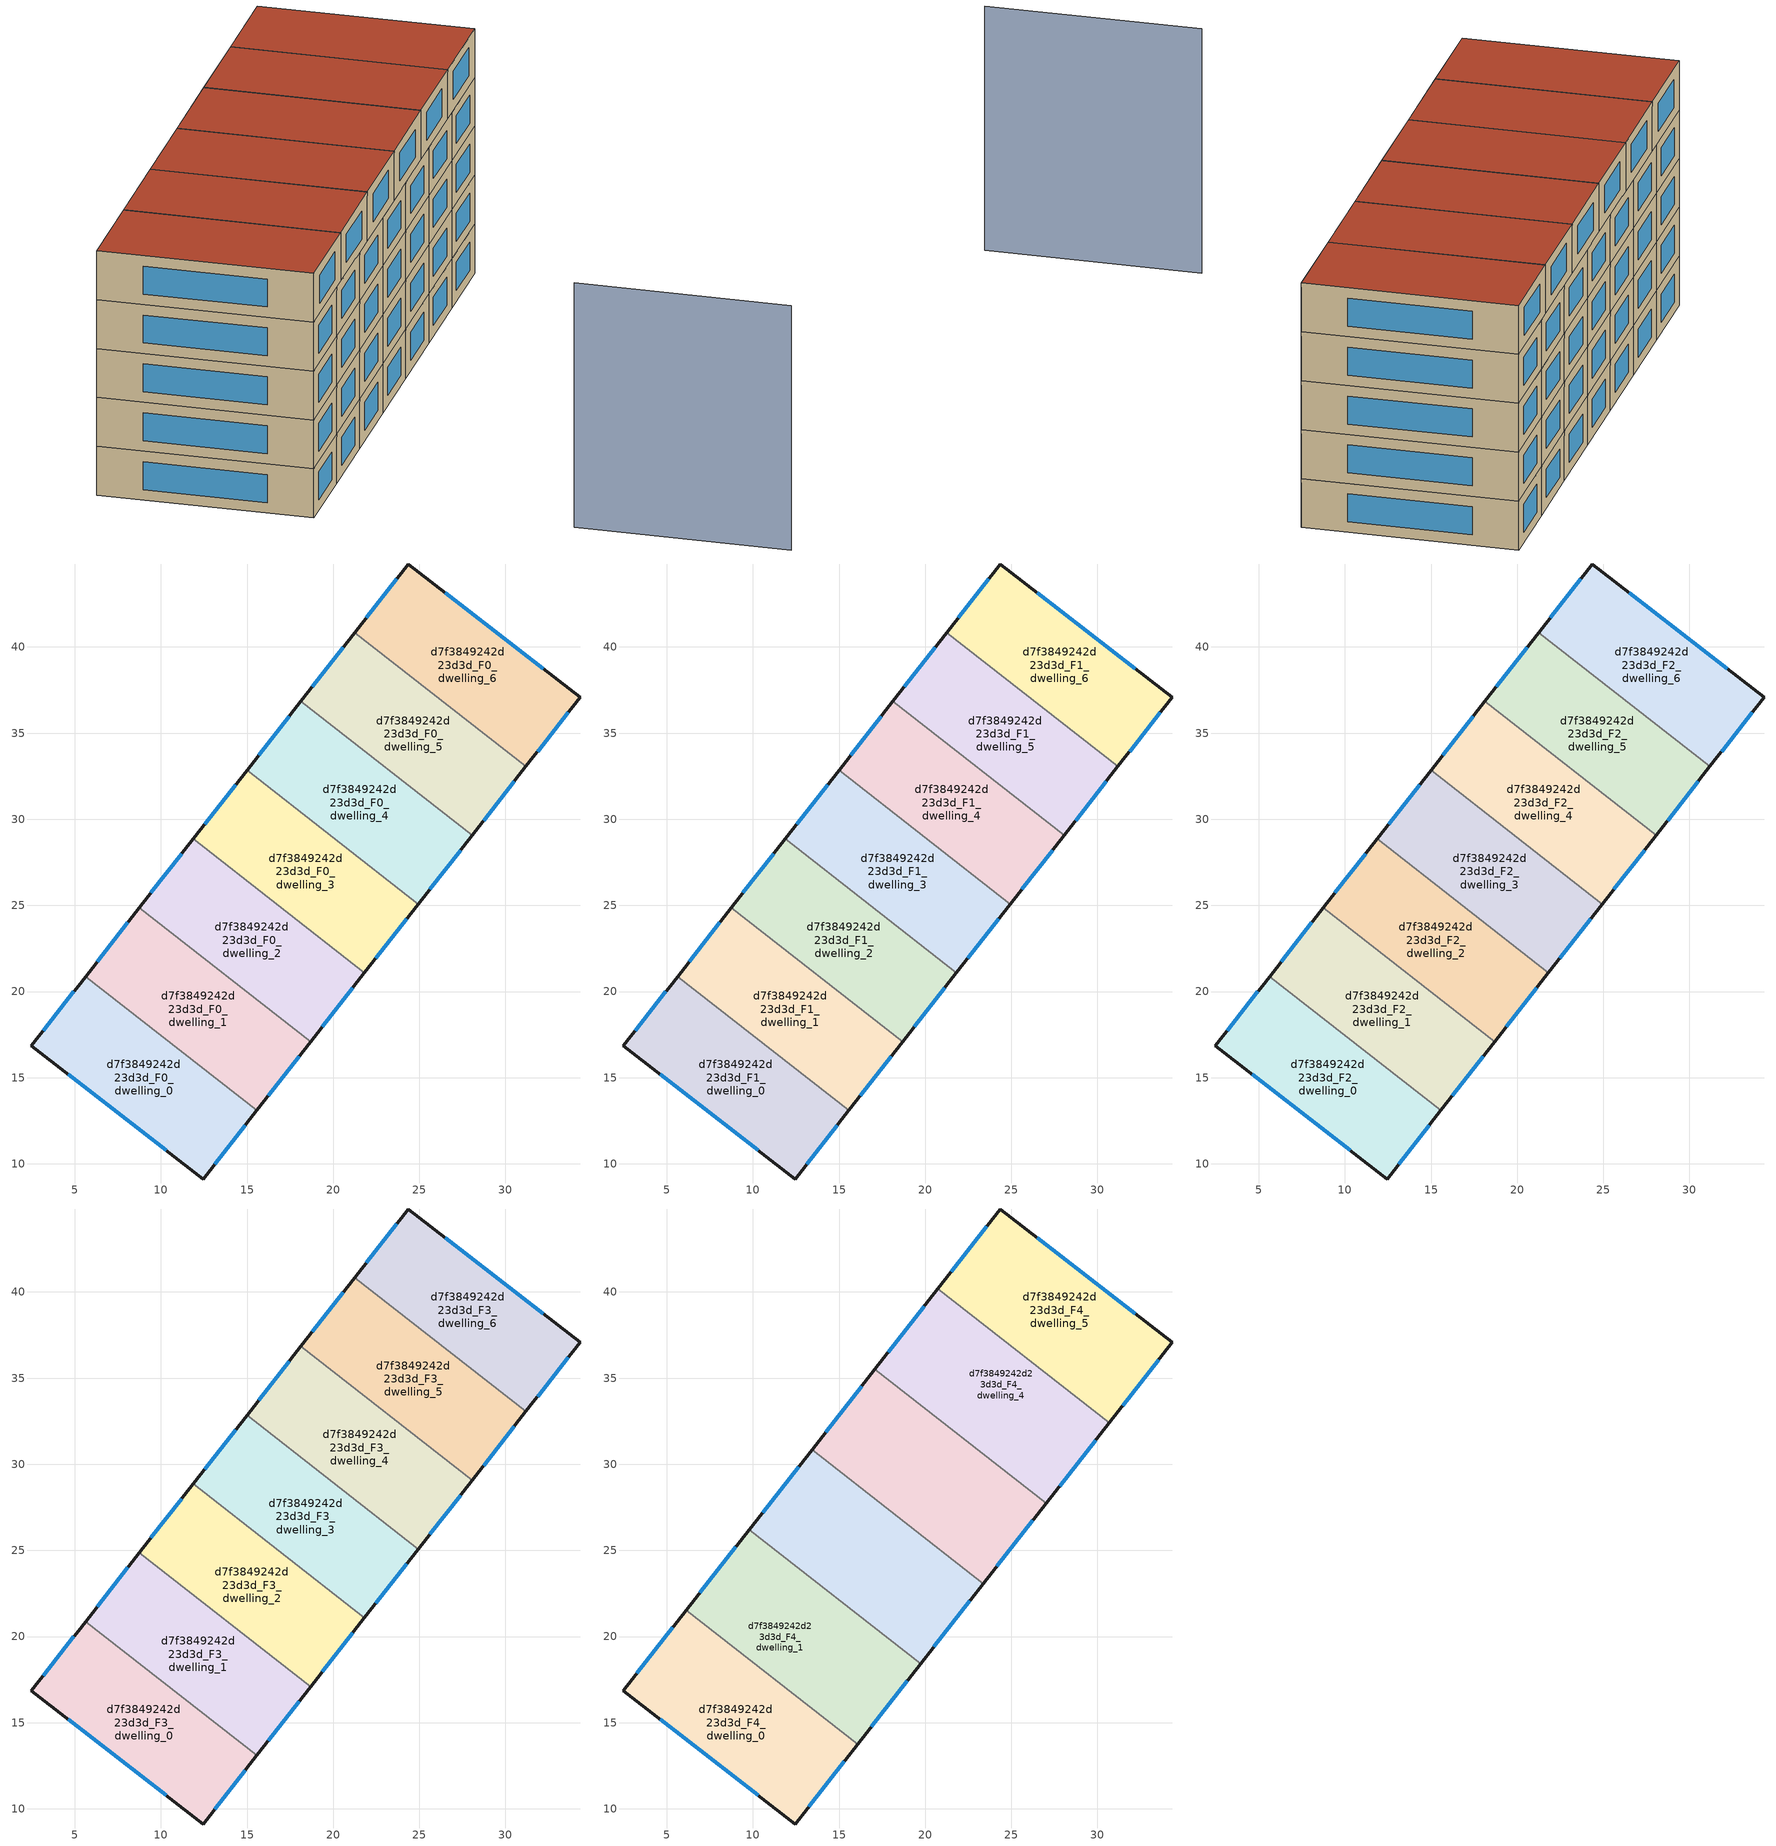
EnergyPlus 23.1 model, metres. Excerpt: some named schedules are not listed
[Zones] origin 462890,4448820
d7f3849242d23d3d_F0_dwelling_0
 floor ground (EU_floor_Construction): 15.56,13.1 12.45,9.12 2.49,16.86 5.63,20.87 z0
 wall outside (EU_wall_Construction): 5.63,20.87 2.49,16.86 12.45,9.12 15.56,13.1 z0:3
 wall to d7f3849242d23d3d_F0_dwelling_1 (EU_wall_Construction): 15.56,13.1 5.63,20.87 z0:3
 window (EU_Window_Construction): 4.62,15.2 10.32,10.78 / 4.95,20.01 3.16,17.72 / 13.12,9.97 14.9,12.25 z0.64:2.36
d7f3849242d23d3d_F0_dwelling_1
 floor ground (EU_floor_Construction): 18.69,17.09 15.56,13.1 5.63,20.87 8.75,24.87 z0
 wall outside (EU_wall_Construction): 8.75,24.87 5.63,20.87 / 15.56,13.1 18.69,17.09 z0:3
 wall to d7f3849242d23d3d_F0_dwelling_2 (EU_wall_Construction): 18.69,17.09 8.75,24.87 z0:3
 window (EU_Window_Construction): 8.08,24.01 6.3,21.73 / 16.23,13.95 18.02,16.24 z0.64:2.36
d7f3849242d23d3d_F0_dwelling_2
 floor ground (EU_floor_Construction): 21.81,21.08 18.69,17.09 8.75,24.87 11.88,28.86 z0
 wall outside (EU_wall_Construction): 11.88,28.86 8.75,24.87 / 18.69,17.09 21.81,21.08 z0:3
 wall to d7f3849242d23d3d_F0_dwelling_3 (EU_wall_Construction): 21.81,21.08 11.88,28.86 z0:3
 window (EU_Window_Construction): 11.21,28.01 9.42,25.72 / 19.36,17.95 21.14,20.23 z0.64:2.36
d7f3849242d23d3d_F0_dwelling_3
 floor ground (EU_floor_Construction): 24.94,25.08 21.81,21.08 11.88,28.86 15,32.85 z0
 wall outside (EU_wall_Construction): 15,32.85 11.88,28.86 / 21.81,21.08 24.94,25.08 z0:3
 wall to d7f3849242d23d3d_F0_dwelling_4 (EU_wall_Construction): 24.94,25.08 15,32.85 z0:3
 window (EU_Window_Construction): 14.33,32 12.55,29.72 / 22.48,21.94 24.27,24.22 z0.64:2.36
d7f3849242d23d3d_F0_dwelling_4
 floor ground (EU_floor_Construction): 28.06,29.07 24.94,25.08 15,32.85 18.13,36.85 z0
 wall outside (EU_wall_Construction): 18.13,36.85 15,32.85 / 24.94,25.08 28.06,29.07 z0:3
 wall to d7f3849242d23d3d_F0_dwelling_5 (EU_wall_Construction): 28.06,29.07 18.13,36.85 z0:3
 window (EU_Window_Construction): 17.46,35.99 15.67,33.71 / 25.61,25.93 27.39,28.22 z0.64:2.36
d7f3849242d23d3d_F0_dwelling_5
 floor ground (EU_floor_Construction): 31.19,33.06 28.06,29.07 18.13,36.85 21.25,40.84 z0
 wall outside (EU_wall_Construction): 21.25,40.84 18.13,36.85 / 28.06,29.07 31.19,33.06 z0:3
 wall to d7f3849242d23d3d_F0_dwelling_6 (EU_wall_Construction): 31.19,33.06 21.25,40.84 z0:3
 window (EU_Window_Construction): 20.58,39.98 18.8,37.7 / 28.73,29.93 30.52,32.21 z0.64:2.36
d7f3849242d23d3d_F0_dwelling_6
 floor ground (EU_floor_Construction): 34.33,37.08 31.19,33.06 21.25,40.84 24.36,44.82 z0
 wall outside (EU_wall_Construction): 31.19,33.06 34.33,37.08 24.36,44.82 21.25,40.84 z0:3
 window (EU_Window_Construction): 23.7,43.96 21.92,41.69 / 32.19,38.73 26.5,43.16 / 31.86,33.92 33.66,36.22 z0.64:2.36
d7f3849242d23d3d_F1_dwelling_0
 floor to d7f3849242d23d3d_F0_dwelling_0 (EU_floor_Construction): 15.56,13.1 12.45,9.12 2.49,16.86 5.63,20.87 z3
 wall outside (EU_wall_Construction): 5.63,20.87 2.49,16.86 12.45,9.12 15.56,13.1 z3:6
 wall to d7f3849242d23d3d_F1_dwelling_1 (EU_wall_Construction): 15.56,13.1 5.63,20.87 z3:6
 window (EU_Window_Construction): 4.62,15.2 10.32,10.78 / 4.95,20.01 3.16,17.72 / 13.12,9.97 14.9,12.25 z3.64:5.36
d7f3849242d23d3d_F1_dwelling_1
 floor to d7f3849242d23d3d_F0_dwelling_1 (EU_floor_Construction): 18.69,17.09 15.56,13.1 5.63,20.87 8.75,24.87 z3
 wall outside (EU_wall_Construction): 8.75,24.87 5.63,20.87 / 15.56,13.1 18.69,17.09 z3:6
 wall to d7f3849242d23d3d_F1_dwelling_2 (EU_wall_Construction): 18.69,17.09 8.75,24.87 z3:6
 window (EU_Window_Construction): 8.08,24.01 6.3,21.73 / 16.23,13.95 18.02,16.24 z3.64:5.36
d7f3849242d23d3d_F1_dwelling_2
 floor to d7f3849242d23d3d_F0_dwelling_2 (EU_floor_Construction): 21.81,21.08 18.69,17.09 8.75,24.87 11.88,28.86 z3
 wall outside (EU_wall_Construction): 11.88,28.86 8.75,24.87 / 18.69,17.09 21.81,21.08 z3:6
 wall to d7f3849242d23d3d_F1_dwelling_3 (EU_wall_Construction): 21.81,21.08 11.88,28.86 z3:6
 window (EU_Window_Construction): 11.21,28.01 9.42,25.72 / 19.36,17.95 21.14,20.23 z3.64:5.36
d7f3849242d23d3d_F1_dwelling_3
 floor to d7f3849242d23d3d_F0_dwelling_3 (EU_floor_Construction): 24.94,25.08 21.81,21.08 11.88,28.86 15,32.85 z3
 wall outside (EU_wall_Construction): 15,32.85 11.88,28.86 / 21.81,21.08 24.94,25.08 z3:6
 wall to d7f3849242d23d3d_F1_dwelling_4 (EU_wall_Construction): 24.94,25.08 15,32.85 z3:6
 window (EU_Window_Construction): 14.33,32 12.55,29.72 / 22.48,21.94 24.27,24.22 z3.64:5.36
d7f3849242d23d3d_F1_dwelling_4
 floor to d7f3849242d23d3d_F0_dwelling_4 (EU_floor_Construction): 28.06,29.07 24.94,25.08 15,32.85 18.13,36.85 z3
 wall outside (EU_wall_Construction): 18.13,36.85 15,32.85 / 24.94,25.08 28.06,29.07 z3:6
 wall to d7f3849242d23d3d_F1_dwelling_5 (EU_wall_Construction): 28.06,29.07 18.13,36.85 z3:6
 window (EU_Window_Construction): 17.46,35.99 15.67,33.71 / 25.61,25.93 27.39,28.22 z3.64:5.36
d7f3849242d23d3d_F1_dwelling_5
 floor to d7f3849242d23d3d_F0_dwelling_5 (EU_floor_Construction): 31.19,33.06 28.06,29.07 18.13,36.85 21.25,40.84 z3
 wall outside (EU_wall_Construction): 21.25,40.84 18.13,36.85 / 28.06,29.07 31.19,33.06 z3:6
 wall to d7f3849242d23d3d_F1_dwelling_6 (EU_wall_Construction): 31.19,33.06 21.25,40.84 z3:6
 window (EU_Window_Construction): 20.58,39.98 18.8,37.7 / 28.73,29.93 30.52,32.21 z3.64:5.36
d7f3849242d23d3d_F1_dwelling_6
 floor to d7f3849242d23d3d_F0_dwelling_6 (EU_floor_Construction): 34.33,37.08 31.19,33.06 21.25,40.84 24.36,44.82 z3
 wall outside (EU_wall_Construction): 31.19,33.06 34.33,37.08 24.36,44.82 21.25,40.84 z3:6
 window (EU_Window_Construction): 23.7,43.96 21.92,41.69 / 32.19,38.73 26.5,43.16 / 31.86,33.92 33.66,36.22 z3.64:5.36
d7f3849242d23d3d_F2_dwelling_0
 floor to d7f3849242d23d3d_F1_dwelling_0 (EU_floor_Construction): 15.56,13.1 12.45,9.12 2.49,16.86 5.63,20.87 z6
 wall outside (EU_wall_Construction): 5.63,20.87 2.49,16.86 12.45,9.12 15.56,13.1 z6:9
 wall to d7f3849242d23d3d_F2_dwelling_1 (EU_wall_Construction): 15.56,13.1 5.63,20.87 z6:9
 window (EU_Window_Construction): 4.62,15.2 10.32,10.78 / 4.95,20.01 3.16,17.72 / 13.12,9.97 14.9,12.25 z6.64:8.36
d7f3849242d23d3d_F2_dwelling_1
 floor to d7f3849242d23d3d_F1_dwelling_1 (EU_floor_Construction): 18.69,17.09 15.56,13.1 5.63,20.87 8.75,24.87 z6
 wall outside (EU_wall_Construction): 8.75,24.87 5.63,20.87 / 15.56,13.1 18.69,17.09 z6:9
 wall to d7f3849242d23d3d_F2_dwelling_2 (EU_wall_Construction): 18.69,17.09 8.75,24.87 z6:9
 window (EU_Window_Construction): 8.08,24.01 6.3,21.73 / 16.23,13.95 18.02,16.24 z6.64:8.36
d7f3849242d23d3d_F2_dwelling_2
 floor to d7f3849242d23d3d_F1_dwelling_2 (EU_floor_Construction): 21.81,21.08 18.69,17.09 8.75,24.87 11.88,28.86 z6
 wall outside (EU_wall_Construction): 11.88,28.86 8.75,24.87 / 18.69,17.09 21.81,21.08 z6:9
 wall to d7f3849242d23d3d_F2_dwelling_3 (EU_wall_Construction): 21.81,21.08 11.88,28.86 z6:9
 window (EU_Window_Construction): 11.21,28.01 9.42,25.72 / 19.36,17.95 21.14,20.23 z6.64:8.36
d7f3849242d23d3d_F2_dwelling_3
 floor to d7f3849242d23d3d_F1_dwelling_3 (EU_floor_Construction): 24.94,25.08 21.81,21.08 11.88,28.86 15,32.85 z6
 wall outside (EU_wall_Construction): 15,32.85 11.88,28.86 / 21.81,21.08 24.94,25.08 z6:9
 wall to d7f3849242d23d3d_F2_dwelling_4 (EU_wall_Construction): 24.94,25.08 15,32.85 z6:9
 window (EU_Window_Construction): 14.33,32 12.55,29.72 / 22.48,21.94 24.27,24.22 z6.64:8.36
d7f3849242d23d3d_F2_dwelling_4
 floor to d7f3849242d23d3d_F1_dwelling_4 (EU_floor_Construction): 28.06,29.07 24.94,25.08 15,32.85 18.13,36.85 z6
 wall outside (EU_wall_Construction): 18.13,36.85 15,32.85 / 24.94,25.08 28.06,29.07 z6:9
 wall to d7f3849242d23d3d_F2_dwelling_5 (EU_wall_Construction): 28.06,29.07 18.13,36.85 z6:9
 window (EU_Window_Construction): 17.46,35.99 15.67,33.71 / 25.61,25.93 27.39,28.22 z6.64:8.36
d7f3849242d23d3d_F2_dwelling_5
 floor to d7f3849242d23d3d_F1_dwelling_5 (EU_floor_Construction): 31.19,33.06 28.06,29.07 18.13,36.85 21.25,40.84 z6
 wall outside (EU_wall_Construction): 21.25,40.84 18.13,36.85 / 28.06,29.07 31.19,33.06 z6:9
 wall to d7f3849242d23d3d_F2_dwelling_6 (EU_wall_Construction): 31.19,33.06 21.25,40.84 z6:9
 window (EU_Window_Construction): 20.58,39.98 18.8,37.7 / 28.73,29.93 30.52,32.21 z6.64:8.36
d7f3849242d23d3d_F2_dwelling_6
 floor to d7f3849242d23d3d_F1_dwelling_6 (EU_floor_Construction): 34.33,37.08 31.19,33.06 21.25,40.84 24.36,44.82 z6
 wall outside (EU_wall_Construction): 31.19,33.06 34.33,37.08 24.36,44.82 21.25,40.84 z6:9
 window (EU_Window_Construction): 23.7,43.96 21.92,41.69 / 32.19,38.73 26.5,43.16 / 31.86,33.92 33.66,36.22 z6.64:8.36
d7f3849242d23d3d_F3_dwelling_0
 floor to d7f3849242d23d3d_F2_dwelling_0 (EU_floor_Construction): 15.56,13.1 12.45,9.12 2.49,16.86 5.63,20.87 z9
 wall outside (EU_wall_Construction): 5.63,20.87 2.49,16.86 12.45,9.12 15.56,13.1 z9:12
 wall to d7f3849242d23d3d_F3_dwelling_1 (EU_wall_Construction): 15.56,13.1 5.63,20.87 z9:12
 window (EU_Window_Construction): 4.62,15.2 10.32,10.78 / 4.95,20.01 3.16,17.72 / 13.12,9.97 14.9,12.25 z9.64:11.36
d7f3849242d23d3d_F3_dwelling_1
 floor to d7f3849242d23d3d_F2_dwelling_1 (EU_floor_Construction): 18.69,17.09 15.56,13.1 5.63,20.87 8.75,24.87 z9
 wall outside (EU_wall_Construction): 8.75,24.87 5.63,20.87 / 15.56,13.1 18.69,17.09 z9:12
 wall to d7f3849242d23d3d_F3_dwelling_2 (EU_wall_Construction): 18.69,17.09 8.75,24.87 z9:12
 window (EU_Window_Construction): 8.08,24.01 6.3,21.73 / 16.23,13.95 18.02,16.24 z9.64:11.36
 ceiling adiabatic (EU_roof_Construction): 16.08,13.76 18.69,17.09 8.75,24.87 6.15,21.54 z12
d7f3849242d23d3d_F3_dwelling_2
 floor to d7f3849242d23d3d_F2_dwelling_2 (EU_floor_Construction): 21.81,21.08 18.69,17.09 8.75,24.87 11.88,28.86 z9
 wall outside (EU_wall_Construction): 11.88,28.86 8.75,24.87 / 18.69,17.09 21.81,21.08 z9:12
 wall to d7f3849242d23d3d_F3_dwelling_3 (EU_wall_Construction): 21.81,21.08 11.88,28.86 z9:12
 window (EU_Window_Construction): 11.21,28.01 9.42,25.72 / 19.36,17.95 21.14,20.23 z9.64:11.36
d7f3849242d23d3d_F3_dwelling_3
 floor to d7f3849242d23d3d_F2_dwelling_3 (EU_floor_Construction): 24.94,25.08 21.81,21.08 11.88,28.86 15,32.85 z9
 wall outside (EU_wall_Construction): 15,32.85 11.88,28.86 / 21.81,21.08 24.94,25.08 z9:12
 wall to d7f3849242d23d3d_F3_dwelling_4 (EU_wall_Construction): 24.94,25.08 15,32.85 z9:12
 window (EU_Window_Construction): 14.33,32 12.55,29.72 / 22.48,21.94 24.27,24.22 z9.64:11.36
d7f3849242d23d3d_F3_dwelling_4
 floor to d7f3849242d23d3d_F2_dwelling_4 (EU_floor_Construction): 28.06,29.07 24.94,25.08 15,32.85 18.13,36.85 z9
 wall outside (EU_wall_Construction): 18.13,36.85 15,32.85 / 24.94,25.08 28.06,29.07 z9:12
 wall to d7f3849242d23d3d_F3_dwelling_5 (EU_wall_Construction): 28.06,29.07 18.13,36.85 z9:12
 window (EU_Window_Construction): 17.46,35.99 15.67,33.71 / 25.61,25.93 27.39,28.22 z9.64:11.36
d7f3849242d23d3d_F3_dwelling_5
 floor to d7f3849242d23d3d_F2_dwelling_5 (EU_floor_Construction): 31.19,33.06 28.06,29.07 18.13,36.85 21.25,40.84 z9
 wall outside (EU_wall_Construction): 21.25,40.84 18.13,36.85 / 28.06,29.07 31.19,33.06 z9:12
 wall to d7f3849242d23d3d_F3_dwelling_6 (EU_wall_Construction): 31.19,33.06 21.25,40.84 z9:12
 window (EU_Window_Construction): 20.58,39.98 18.8,37.7 / 28.73,29.93 30.52,32.21 z9.64:11.36
d7f3849242d23d3d_F3_dwelling_6
 floor to d7f3849242d23d3d_F2_dwelling_6 (EU_floor_Construction): 34.33,37.08 31.19,33.06 21.25,40.84 24.36,44.82 z9
 wall outside (EU_wall_Construction): 31.19,33.06 34.33,37.08 24.36,44.82 21.25,40.84 z9:12
 window (EU_Window_Construction): 23.7,43.96 21.92,41.69 / 32.19,38.73 26.5,43.16 / 31.86,33.92 33.66,36.22 z9.64:11.36
d7f3849242d23d3d_F4_dwelling_0
 floor to d7f3849242d23d3d_F3_dwelling_0 (EU_floor_Construction): 15.56,13.1 12.45,9.12 2.49,16.86 5.63,20.87 z12
 floor to d7f3849242d23d3d_F3_dwelling_1 (EU_floor_Construction): 16.08,13.76 15.56,13.1 5.63,20.87 6.15,21.54 z12
 wall outside (EU_wall_Construction): 6.15,21.54 2.49,16.86 12.45,9.12 16.08,13.76 z12:15
 wall to d7f3849242d23d3d_F4_dwelling_1 (EU_wall_Construction): 16.08,13.76 6.15,21.54 z12:15
 window (EU_Window_Construction): 4.62,15.2 10.32,10.78 / 5.36,20.54 3.27,17.86 / 13.23,10.12 15.31,12.77 z12.64:14.36
 roof outside (EU_roof_Construction): 12.45,9.12 16.08,13.76 6.15,21.54 2.49,16.86 z15
d7f3849242d23d3d_F4_dwelling_1
 floor to d7f3849242d23d3d_F3_dwelling_2 (EU_floor_Construction): 19.73,18.42 18.69,17.09 8.75,24.87 9.79,26.2 z12
 floor adiabatic (EU_floor_Construction): 9.79,26.2 8.75,24.87 18.69,17.09 16.08,13.76 6.15,21.54 z12
 wall outside (EU_wall_Construction): 9.79,26.2 6.15,21.54 / 16.08,13.76 19.73,18.42 z12:15
 wall to d7f3849242d23d3d_F4_dwelling_2 (EU_wall_Construction): 19.73,18.42 9.79,26.2 z12:15
 window (EU_Window_Construction): 9.01,25.2 6.93,22.54 / 16.86,14.76 18.95,17.42 z12.64:14.36
 roof outside (EU_roof_Construction): 16.08,13.76 19.73,18.42 9.79,26.2 6.15,21.54 z15
d7f3849242d23d3d_F4_dwelling_2
 floor to d7f3849242d23d3d_F3_dwelling_2 (EU_floor_Construction): 21.81,21.08 19.73,18.42 9.79,26.2 11.88,28.86 z12
 floor to d7f3849242d23d3d_F3_dwelling_3 (EU_floor_Construction): 23.38,23.08 21.81,21.08 11.88,28.86 13.44,30.86 z12
 wall outside (EU_wall_Construction): 13.44,30.86 9.79,26.2 / 19.73,18.42 23.38,23.08 z12:15
 wall to d7f3849242d23d3d_F4_dwelling_3 (EU_wall_Construction): 23.38,23.08 13.44,30.86 z12:15
 window (EU_Window_Construction): 12.66,29.86 10.57,27.2 / 20.51,19.42 22.6,22.08 z12.64:14.36
 roof outside (EU_roof_Construction): 19.73,18.42 23.38,23.08 13.44,30.86 9.79,26.2 z15
d7f3849242d23d3d_F4_dwelling_3
 floor to d7f3849242d23d3d_F3_dwelling_3 (EU_floor_Construction): 24.94,25.08 23.38,23.08 13.44,30.86 15,32.85 z12
 floor to d7f3849242d23d3d_F3_dwelling_4 (EU_floor_Construction): 27.02,27.74 24.94,25.08 15,32.85 17.09,35.52 z12
 wall outside (EU_wall_Construction): 17.09,35.52 13.44,30.86 / 23.38,23.08 27.02,27.74 z12:15
 wall to d7f3849242d23d3d_F4_dwelling_4 (EU_wall_Construction): 27.02,27.74 17.09,35.52 z12:15
 window (EU_Window_Construction): 16.31,34.52 14.22,31.85 / 24.16,24.08 26.24,26.74 z12.64:14.36
 roof outside (EU_roof_Construction): 23.38,23.08 27.02,27.74 17.09,35.52 13.44,30.86 z15
d7f3849242d23d3d_F4_dwelling_4
 floor to d7f3849242d23d3d_F3_dwelling_4 (EU_floor_Construction): 28.06,29.07 27.02,27.74 17.09,35.52 18.13,36.85 z12
 floor to d7f3849242d23d3d_F3_dwelling_5 (EU_floor_Construction): 30.67,32.4 28.06,29.07 18.13,36.85 20.73,40.17 z12
 wall outside (EU_wall_Construction): 20.73,40.17 17.09,35.52 / 27.02,27.74 30.67,32.4 z12:15
 wall to d7f3849242d23d3d_F4_dwelling_5 (EU_wall_Construction): 30.67,32.4 20.73,40.17 z12:15
 window (EU_Window_Construction): 19.95,39.18 17.87,36.51 / 27.8,28.74 29.89,31.4 z12.64:14.36
 roof outside (EU_roof_Construction): 27.02,27.74 30.67,32.4 20.73,40.17 17.09,35.52 z15
d7f3849242d23d3d_F4_dwelling_5
 floor to d7f3849242d23d3d_F3_dwelling_6 (EU_floor_Construction): 34.33,37.08 31.19,33.06 21.25,40.84 24.36,44.82 z12
 floor to d7f3849242d23d3d_F3_dwelling_5 (EU_floor_Construction): 31.19,33.06 30.67,32.4 20.73,40.17 21.25,40.84 z12
 wall outside (EU_wall_Construction): 30.67,32.4 34.33,37.08 24.36,44.82 20.73,40.17 z12:15
 window (EU_Window_Construction): 23.59,43.82 21.51,41.17 / 32.19,38.73 26.5,43.16 / 31.45,33.4 33.55,36.07 z12.64:14.36
 roof outside (EU_roof_Construction): 30.67,32.4 34.33,37.08 24.36,44.82 20.73,40.17 z15
shading: 25.38,2.14 35.31,-5.64 z0:15
[Building]
EU S2 Campaign: North Axis=0; Terrain=City; Solar Distribution=FullExterior
[Site:Location]
Yerevan-Zvartnots.Intl.AP: Latitude=40.15; Longitude=44.383; Time Zone=4; Elevation=854
[SizingPeriod:WeatherFileDays]
AnnualSizingPeriod: Begin Month=1; Begin Day of Month=1; End Month=12; End Day of Month=31; Day of Week for Start Day=Monday; Use Weather File Daylight Saving Period=No; Use Weather File Rain and Snow Indicators=No
[MATERIAL]
EU_InternalMass_Material: Roughness=MediumRough; Thickness=0.1; Conductivity=1; Density=1800; Specific Heat=900; Thermal Absorptance=0.9; Solar Absorptance=0.7; Visible Absorptance=0.7
[MATERIAL:NOMASS] Roughness=MediumRough; Thermal Absorptance=0.9; Solar Absorptance=0.7; Visible Absorptance=0.7
Name | Thermal Resistance
EU_wall_NoMass | 1.05043
EU_roof_NoMass | 1.45357
EU_floor_NoMass | 0.478065
[WINDOWMATERIAL:SIMPLEGLAZINGSYSTEM]
EU_Window_SimpleGlazing: UFactor=2.5566; Solar Heat Gain Coefficient=0.75; Visible Transmittance=0.75
[CONSTRUCTION]
EU_wall_Construction: EU_wall_NoMass
EU_roof_Construction: EU_roof_NoMass
EU_floor_Construction: EU_floor_NoMass
EU_Window_Construction: EU_Window_SimpleGlazing
EU_InternalMass_Construction: EU_InternalMass_Material
[ZONE] Type=1; Multiplier=1; Ceiling Height=autocalculate; Floor Area=autocalculate; Part of Total Floor Area=Yes
Name | Volume
d7f3849242d23d3d_F0_dwelling_0; d7f3849242d23d3d_F1_dwelling_0; d7f3849242d23d3d_F2_dwelling_0; d7f3849242d23d3d_F3_dwelling_0; d7f3849242d23d3d_F0_dwelling_6; d7f3849242d23d3d_F1_dwelling_6; d7f3849242d23d3d_F2_dwelling_6; d7f3849242d23d3d_F3_dwelling_6 | 191.965
d7f3849242d23d3d_F4_dwelling_0; d7f3849242d23d3d_F4_dwelling_5 | 223.939
d7f3849242d23d3d_F0_dwelling_1; d7f3849242d23d3d_F1_dwelling_1; d7f3849242d23d3d_F2_dwelling_1; d7f3849242d23d3d_F3_dwelling_1 | 191.923
d7f3849242d23d3d_F4_dwelling_1; d7f3849242d23d3d_F4_dwelling_4 | 223.964
d7f3849242d23d3d_F0_dwelling_2; d7f3849242d23d3d_F1_dwelling_2; d7f3849242d23d3d_F2_dwelling_2; d7f3849242d23d3d_F3_dwelling_2; d7f3849242d23d3d_F0_dwelling_4; d7f3849242d23d3d_F1_dwelling_4; d7f3849242d23d3d_F2_dwelling_4; d7f3849242d23d3d_F3_dwelling_4 | 191.943
d7f3849242d23d3d_F4_dwelling_2 | 223.911
d7f3849242d23d3d_F0_dwelling_3; d7f3849242d23d3d_F1_dwelling_3; d7f3849242d23d3d_F2_dwelling_3; d7f3849242d23d3d_F3_dwelling_3 | 191.956
d7f3849242d23d3d_F4_dwelling_3 | 223.94
d7f3849242d23d3d_F0_dwelling_5; d7f3849242d23d3d_F1_dwelling_5; d7f3849242d23d3d_F2_dwelling_5; d7f3849242d23d3d_F3_dwelling_5 | 191.924
[INTERNALMASS] Construction=EU_InternalMass_Construction
Name | Zone or ZoneList | Surface Area
d7f3849242d23d3d_F0_dwelling_0_EU_InternalMass | d7f3849242d23d3d_F0_dwelling_0 | 63.9884
d7f3849242d23d3d_F0_dwelling_1_EU_InternalMass | d7f3849242d23d3d_F0_dwelling_1 | 63.9744
d7f3849242d23d3d_F0_dwelling_2_EU_InternalMass | d7f3849242d23d3d_F0_dwelling_2 | 63.981
d7f3849242d23d3d_F0_dwelling_3_EU_InternalMass | d7f3849242d23d3d_F0_dwelling_3 | 63.9853
d7f3849242d23d3d_F0_dwelling_4_EU_InternalMass | d7f3849242d23d3d_F0_dwelling_4 | 63.981
d7f3849242d23d3d_F0_dwelling_5_EU_InternalMass | d7f3849242d23d3d_F0_dwelling_5 | 63.9744
d7f3849242d23d3d_F0_dwelling_6_EU_InternalMass | d7f3849242d23d3d_F0_dwelling_6 | 63.9884
d7f3849242d23d3d_F1_dwelling_0_EU_InternalMass | d7f3849242d23d3d_F1_dwelling_0 | 63.9884
d7f3849242d23d3d_F1_dwelling_1_EU_InternalMass | d7f3849242d23d3d_F1_dwelling_1 | 63.9744
d7f3849242d23d3d_F1_dwelling_2_EU_InternalMass | d7f3849242d23d3d_F1_dwelling_2 | 63.981
d7f3849242d23d3d_F1_dwelling_3_EU_InternalMass | d7f3849242d23d3d_F1_dwelling_3 | 63.9853
d7f3849242d23d3d_F1_dwelling_4_EU_InternalMass | d7f3849242d23d3d_F1_dwelling_4 | 63.981
d7f3849242d23d3d_F1_dwelling_5_EU_InternalMass | d7f3849242d23d3d_F1_dwelling_5 | 63.9744
d7f3849242d23d3d_F1_dwelling_6_EU_InternalMass | d7f3849242d23d3d_F1_dwelling_6 | 63.9884
d7f3849242d23d3d_F2_dwelling_0_EU_InternalMass | d7f3849242d23d3d_F2_dwelling_0 | 63.9884
d7f3849242d23d3d_F2_dwelling_1_EU_InternalMass | d7f3849242d23d3d_F2_dwelling_1 | 63.9744
d7f3849242d23d3d_F2_dwelling_2_EU_InternalMass | d7f3849242d23d3d_F2_dwelling_2 | 63.981
d7f3849242d23d3d_F2_dwelling_3_EU_InternalMass | d7f3849242d23d3d_F2_dwelling_3 | 63.9853
d7f3849242d23d3d_F2_dwelling_4_EU_InternalMass | d7f3849242d23d3d_F2_dwelling_4 | 63.981
d7f3849242d23d3d_F2_dwelling_5_EU_InternalMass | d7f3849242d23d3d_F2_dwelling_5 | 63.9744
d7f3849242d23d3d_F2_dwelling_6_EU_InternalMass | d7f3849242d23d3d_F2_dwelling_6 | 63.9884
d7f3849242d23d3d_F3_dwelling_0_EU_InternalMass | d7f3849242d23d3d_F3_dwelling_0 | 63.9884
d7f3849242d23d3d_F3_dwelling_1_EU_InternalMass | d7f3849242d23d3d_F3_dwelling_1 | 63.9744
d7f3849242d23d3d_F3_dwelling_2_EU_InternalMass | d7f3849242d23d3d_F3_dwelling_2 | 63.981
d7f3849242d23d3d_F3_dwelling_3_EU_InternalMass | d7f3849242d23d3d_F3_dwelling_3 | 63.9853
d7f3849242d23d3d_F3_dwelling_4_EU_InternalMass | d7f3849242d23d3d_F3_dwelling_4 | 63.981
d7f3849242d23d3d_F3_dwelling_5_EU_InternalMass | d7f3849242d23d3d_F3_dwelling_5 | 63.9744
d7f3849242d23d3d_F3_dwelling_6_EU_InternalMass | d7f3849242d23d3d_F3_dwelling_6 | 63.9884
d7f3849242d23d3d_F4_dwelling_0_EU_InternalMass | d7f3849242d23d3d_F4_dwelling_0 | 74.6464
d7f3849242d23d3d_F4_dwelling_1_EU_InternalMass | d7f3849242d23d3d_F4_dwelling_1 | 74.6545
d7f3849242d23d3d_F4_dwelling_2_EU_InternalMass | d7f3849242d23d3d_F4_dwelling_2 | 74.6368
d7f3849242d23d3d_F4_dwelling_3_EU_InternalMass | d7f3849242d23d3d_F4_dwelling_3 | 74.6468
d7f3849242d23d3d_F4_dwelling_4_EU_InternalMass | d7f3849242d23d3d_F4_dwelling_4 | 74.6545
d7f3849242d23d3d_F4_dwelling_5_EU_InternalMass | d7f3849242d23d3d_F4_dwelling_5 | 74.6464
[OTHEREQUIPMENT] Fuel Type=Electricity; Design Level Calculation Method=Watts/Area; Power per Zone Floor Area=1; Fraction Latent=0; Fraction Radiant=0; Fraction Lost=0; Carbon Dioxide Generation Rate=0; EndUse Subcategory=EU_Step8_InternalGains
Name | Zone or ZoneList or Space or SpaceList | Schedule
EU_Step8_InternalGain_d7f3849242d23d3d_F0_dwelling_0_f000 | d7f3849242d23d3d_F0_dwelling_0 | EU_Step8_GainSchedule_d7f3849242d23d3d_F0_dwelling_0_f000
EU_Step8_InternalGain_d7f3849242d23d3d_F0_dwelling_1_f000 | d7f3849242d23d3d_F0_dwelling_1 | EU_Step8_GainSchedule_d7f3849242d23d3d_F0_dwelling_1_f000
EU_Step8_InternalGain_d7f3849242d23d3d_F0_dwelling_2_f000 | d7f3849242d23d3d_F0_dwelling_2 | EU_Step8_GainSchedule_d7f3849242d23d3d_F0_dwelling_2_f000
EU_Step8_InternalGain_d7f3849242d23d3d_F0_dwelling_3_f000 | d7f3849242d23d3d_F0_dwelling_3 | EU_Step8_GainSchedule_d7f3849242d23d3d_F0_dwelling_3_f000
EU_Step8_InternalGain_d7f3849242d23d3d_F0_dwelling_4_f000 | d7f3849242d23d3d_F0_dwelling_4 | EU_Step8_GainSchedule_d7f3849242d23d3d_F0_dwelling_4_f000
EU_Step8_InternalGain_d7f3849242d23d3d_F0_dwelling_5_f000 | d7f3849242d23d3d_F0_dwelling_5 | EU_Step8_GainSchedule_d7f3849242d23d3d_F0_dwelling_5_f000
EU_Step8_InternalGain_d7f3849242d23d3d_F0_dwelling_6_f000 | d7f3849242d23d3d_F0_dwelling_6 | EU_Step8_GainSchedule_d7f3849242d23d3d_F0_dwelling_6_f000
EU_Step8_InternalGain_d7f3849242d23d3d_F1_dwelling_0_f000 | d7f3849242d23d3d_F1_dwelling_0 | EU_Step8_GainSchedule_d7f3849242d23d3d_F1_dwelling_0_f000
EU_Step8_InternalGain_d7f3849242d23d3d_F1_dwelling_1_f000 | d7f3849242d23d3d_F1_dwelling_1 | EU_Step8_GainSchedule_d7f3849242d23d3d_F1_dwelling_1_f000
EU_Step8_InternalGain_d7f3849242d23d3d_F1_dwelling_2_f000 | d7f3849242d23d3d_F1_dwelling_2 | EU_Step8_GainSchedule_d7f3849242d23d3d_F1_dwelling_2_f000
EU_Step8_InternalGain_d7f3849242d23d3d_F1_dwelling_3_f000 | d7f3849242d23d3d_F1_dwelling_3 | EU_Step8_GainSchedule_d7f3849242d23d3d_F1_dwelling_3_f000
EU_Step8_InternalGain_d7f3849242d23d3d_F1_dwelling_4_f000 | d7f3849242d23d3d_F1_dwelling_4 | EU_Step8_GainSchedule_d7f3849242d23d3d_F1_dwelling_4_f000
EU_Step8_InternalGain_d7f3849242d23d3d_F1_dwelling_5_f000 | d7f3849242d23d3d_F1_dwelling_5 | EU_Step8_GainSchedule_d7f3849242d23d3d_F1_dwelling_5_f000
EU_Step8_InternalGain_d7f3849242d23d3d_F1_dwelling_6_f000 | d7f3849242d23d3d_F1_dwelling_6 | EU_Step8_GainSchedule_d7f3849242d23d3d_F1_dwelling_6_f000
EU_Step8_InternalGain_d7f3849242d23d3d_F2_dwelling_0_f000 | d7f3849242d23d3d_F2_dwelling_0 | EU_Step8_GainSchedule_d7f3849242d23d3d_F2_dwelling_0_f000
EU_Step8_InternalGain_d7f3849242d23d3d_F2_dwelling_1_f000 | d7f3849242d23d3d_F2_dwelling_1 | EU_Step8_GainSchedule_d7f3849242d23d3d_F2_dwelling_1_f000
EU_Step8_InternalGain_d7f3849242d23d3d_F2_dwelling_2_f000 | d7f3849242d23d3d_F2_dwelling_2 | EU_Step8_GainSchedule_d7f3849242d23d3d_F2_dwelling_2_f000
EU_Step8_InternalGain_d7f3849242d23d3d_F2_dwelling_3_f000 | d7f3849242d23d3d_F2_dwelling_3 | EU_Step8_GainSchedule_d7f3849242d23d3d_F2_dwelling_3_f000
EU_Step8_InternalGain_d7f3849242d23d3d_F2_dwelling_4_f000 | d7f3849242d23d3d_F2_dwelling_4 | EU_Step8_GainSchedule_d7f3849242d23d3d_F2_dwelling_4_f000
EU_Step8_InternalGain_d7f3849242d23d3d_F2_dwelling_5_f000 | d7f3849242d23d3d_F2_dwelling_5 | EU_Step8_GainSchedule_d7f3849242d23d3d_F2_dwelling_5_f000
EU_Step8_InternalGain_d7f3849242d23d3d_F2_dwelling_6_f000 | d7f3849242d23d3d_F2_dwelling_6 | EU_Step8_GainSchedule_d7f3849242d23d3d_F2_dwelling_6_f000
EU_Step8_InternalGain_d7f3849242d23d3d_F3_dwelling_0_f000 | d7f3849242d23d3d_F3_dwelling_0 | EU_Step8_GainSchedule_d7f3849242d23d3d_F3_dwelling_0_f000
EU_Step8_InternalGain_d7f3849242d23d3d_F3_dwelling_1_f000 | d7f3849242d23d3d_F3_dwelling_1 | EU_Step8_GainSchedule_d7f3849242d23d3d_F3_dwelling_1_f000
EU_Step8_InternalGain_d7f3849242d23d3d_F3_dwelling_2_f000 | d7f3849242d23d3d_F3_dwelling_2 | EU_Step8_GainSchedule_d7f3849242d23d3d_F3_dwelling_2_f000
EU_Step8_InternalGain_d7f3849242d23d3d_F3_dwelling_3_f000 | d7f3849242d23d3d_F3_dwelling_3 | EU_Step8_GainSchedule_d7f3849242d23d3d_F3_dwelling_3_f000
EU_Step8_InternalGain_d7f3849242d23d3d_F3_dwelling_4_f000 | d7f3849242d23d3d_F3_dwelling_4 | EU_Step8_GainSchedule_d7f3849242d23d3d_F3_dwelling_4_f000
EU_Step8_InternalGain_d7f3849242d23d3d_F3_dwelling_5_f000 | d7f3849242d23d3d_F3_dwelling_5 | EU_Step8_GainSchedule_d7f3849242d23d3d_F3_dwelling_5_f000
EU_Step8_InternalGain_d7f3849242d23d3d_F3_dwelling_6_f000 | d7f3849242d23d3d_F3_dwelling_6 | EU_Step8_GainSchedule_d7f3849242d23d3d_F3_dwelling_6_f000
EU_Step8_InternalGain_d7f3849242d23d3d_F4_dwelling_0_f000 | d7f3849242d23d3d_F4_dwelling_0 | EU_Step8_GainSchedule_d7f3849242d23d3d_F4_dwelling_0_f000
EU_Step8_InternalGain_d7f3849242d23d3d_F4_dwelling_1_f000 | d7f3849242d23d3d_F4_dwelling_1 | EU_Step8_GainSchedule_d7f3849242d23d3d_F4_dwelling_1_f000
EU_Step8_InternalGain_d7f3849242d23d3d_F4_dwelling_2_f000 | d7f3849242d23d3d_F4_dwelling_2 | EU_Step8_GainSchedule_d7f3849242d23d3d_F4_dwelling_2_f000
EU_Step8_InternalGain_d7f3849242d23d3d_F4_dwelling_3_f000 | d7f3849242d23d3d_F4_dwelling_3 | EU_Step8_GainSchedule_d7f3849242d23d3d_F4_dwelling_3_f000
EU_Step8_InternalGain_d7f3849242d23d3d_F4_dwelling_4_f000 | d7f3849242d23d3d_F4_dwelling_4 | EU_Step8_GainSchedule_d7f3849242d23d3d_F4_dwelling_4_f000
EU_Step8_InternalGain_d7f3849242d23d3d_F4_dwelling_5_f000 | d7f3849242d23d3d_F4_dwelling_5 | EU_Step8_GainSchedule_d7f3849242d23d3d_F4_dwelling_5_f000
[ZONEVENTILATION:DESIGNFLOWRATE] Schedule=EU_AlwaysOn; Design Flow Rate Calculation Method=AirChanges/Hour; Air Changes per Hour=0.557805; Ventilation Type=Natural; Fan Pressure Rise=0; Fan Total Efficiency=1; Constant Term Coefficient=1; Temperature Term Coefficient=0; Velocity Term Coefficient=0; Velocity Squared Term Coefficient=0; Minimum Indoor Temperature=-100; Maximum Indoor Temperature=100; Delta Temperature=-100; Minimum Outdoor Temperature=-100; Maximum Outdoor Temperature=100; Maximum Wind Speed=40
Name | Zone or ZoneList or Space or SpaceList
EU_ConstantAir_d7f3849242d23d3d_F0_dwelling_0 | d7f3849242d23d3d_F0_dwelling_0
EU_ConstantAir_d7f3849242d23d3d_F0_dwelling_1 | d7f3849242d23d3d_F0_dwelling_1
EU_ConstantAir_d7f3849242d23d3d_F0_dwelling_2 | d7f3849242d23d3d_F0_dwelling_2
EU_ConstantAir_d7f3849242d23d3d_F0_dwelling_3 | d7f3849242d23d3d_F0_dwelling_3
EU_ConstantAir_d7f3849242d23d3d_F0_dwelling_4 | d7f3849242d23d3d_F0_dwelling_4
EU_ConstantAir_d7f3849242d23d3d_F0_dwelling_5 | d7f3849242d23d3d_F0_dwelling_5
EU_ConstantAir_d7f3849242d23d3d_F0_dwelling_6 | d7f3849242d23d3d_F0_dwelling_6
EU_ConstantAir_d7f3849242d23d3d_F1_dwelling_0 | d7f3849242d23d3d_F1_dwelling_0
EU_ConstantAir_d7f3849242d23d3d_F1_dwelling_1 | d7f3849242d23d3d_F1_dwelling_1
EU_ConstantAir_d7f3849242d23d3d_F1_dwelling_2 | d7f3849242d23d3d_F1_dwelling_2
EU_ConstantAir_d7f3849242d23d3d_F1_dwelling_3 | d7f3849242d23d3d_F1_dwelling_3
EU_ConstantAir_d7f3849242d23d3d_F1_dwelling_4 | d7f3849242d23d3d_F1_dwelling_4
EU_ConstantAir_d7f3849242d23d3d_F1_dwelling_5 | d7f3849242d23d3d_F1_dwelling_5
EU_ConstantAir_d7f3849242d23d3d_F1_dwelling_6 | d7f3849242d23d3d_F1_dwelling_6
EU_ConstantAir_d7f3849242d23d3d_F2_dwelling_0 | d7f3849242d23d3d_F2_dwelling_0
EU_ConstantAir_d7f3849242d23d3d_F2_dwelling_1 | d7f3849242d23d3d_F2_dwelling_1
EU_ConstantAir_d7f3849242d23d3d_F2_dwelling_2 | d7f3849242d23d3d_F2_dwelling_2
EU_ConstantAir_d7f3849242d23d3d_F2_dwelling_3 | d7f3849242d23d3d_F2_dwelling_3
EU_ConstantAir_d7f3849242d23d3d_F2_dwelling_4 | d7f3849242d23d3d_F2_dwelling_4
EU_ConstantAir_d7f3849242d23d3d_F2_dwelling_5 | d7f3849242d23d3d_F2_dwelling_5
EU_ConstantAir_d7f3849242d23d3d_F2_dwelling_6 | d7f3849242d23d3d_F2_dwelling_6
EU_ConstantAir_d7f3849242d23d3d_F3_dwelling_0 | d7f3849242d23d3d_F3_dwelling_0
EU_ConstantAir_d7f3849242d23d3d_F3_dwelling_1 | d7f3849242d23d3d_F3_dwelling_1
EU_ConstantAir_d7f3849242d23d3d_F3_dwelling_2 | d7f3849242d23d3d_F3_dwelling_2
EU_ConstantAir_d7f3849242d23d3d_F3_dwelling_3 | d7f3849242d23d3d_F3_dwelling_3
EU_ConstantAir_d7f3849242d23d3d_F3_dwelling_4 | d7f3849242d23d3d_F3_dwelling_4
EU_ConstantAir_d7f3849242d23d3d_F3_dwelling_5 | d7f3849242d23d3d_F3_dwelling_5
EU_ConstantAir_d7f3849242d23d3d_F3_dwelling_6 | d7f3849242d23d3d_F3_dwelling_6
EU_ConstantAir_d7f3849242d23d3d_F4_dwelling_0 | d7f3849242d23d3d_F4_dwelling_0
EU_ConstantAir_d7f3849242d23d3d_F4_dwelling_1 | d7f3849242d23d3d_F4_dwelling_1
EU_ConstantAir_d7f3849242d23d3d_F4_dwelling_2 | d7f3849242d23d3d_F4_dwelling_2
EU_ConstantAir_d7f3849242d23d3d_F4_dwelling_3 | d7f3849242d23d3d_F4_dwelling_3
EU_ConstantAir_d7f3849242d23d3d_F4_dwelling_4 | d7f3849242d23d3d_F4_dwelling_4
EU_ConstantAir_d7f3849242d23d3d_F4_dwelling_5 | d7f3849242d23d3d_F4_dwelling_5
[HVACTEMPLATE:ZONE:IDEALLOADSAIRSYSTEM] System Availability Schedule=EU_AlwaysOn; Maximum Heating Supply Air Temperature=50; Minimum Cooling Supply Air Temperature=13; Maximum Heating Supply Air Humidity Ratio=0.0156; Minimum Cooling Supply Air Humidity Ratio=0.0077; Heating Limit=NoLimit; Cooling Limit=NoLimit; Heating Availability Schedule=EU_AlwaysOn; Cooling Availability Schedule=EU_CoolingOff; Dehumidification Control Type=ConstantSensibleHeatRatio; Cooling Sensible Heat Ratio=0.7; Dehumidification Setpoint=60; Humidification Control Type=None; Humidification Setpoint=30; Outdoor Air Method=None; Outdoor Air Flow Rate per Person=0.00944; Outdoor Air Flow Rate per Zone Floor Area=0; Outdoor Air Flow Rate per Zone=0; Demand Controlled Ventilation Type=None; Outdoor Air Economizer Type=NoEconomizer; Heat Recovery Type=None; Sensible Heat Recovery Effectiveness=0.7; Latent Heat Recovery Effectiveness=0.65
Name | Template Thermostat
d7f3849242d23d3d_F0_dwelling_0 | EU_HeatOnly_d7f3849242d23d3d_F0_dwelling_0
d7f3849242d23d3d_F0_dwelling_1 | EU_HeatOnly_d7f3849242d23d3d_F0_dwelling_1
d7f3849242d23d3d_F0_dwelling_2 | EU_HeatOnly_d7f3849242d23d3d_F0_dwelling_2
d7f3849242d23d3d_F0_dwelling_3 | EU_HeatOnly_d7f3849242d23d3d_F0_dwelling_3
d7f3849242d23d3d_F0_dwelling_4 | EU_HeatOnly_d7f3849242d23d3d_F0_dwelling_4
d7f3849242d23d3d_F0_dwelling_5 | EU_HeatOnly_d7f3849242d23d3d_F0_dwelling_5
d7f3849242d23d3d_F0_dwelling_6 | EU_HeatOnly_d7f3849242d23d3d_F0_dwelling_6
d7f3849242d23d3d_F1_dwelling_0 | EU_HeatOnly_d7f3849242d23d3d_F1_dwelling_0
d7f3849242d23d3d_F1_dwelling_1 | EU_HeatOnly_d7f3849242d23d3d_F1_dwelling_1
d7f3849242d23d3d_F1_dwelling_2 | EU_HeatOnly_d7f3849242d23d3d_F1_dwelling_2
d7f3849242d23d3d_F1_dwelling_3 | EU_HeatOnly_d7f3849242d23d3d_F1_dwelling_3
d7f3849242d23d3d_F1_dwelling_4 | EU_HeatOnly_d7f3849242d23d3d_F1_dwelling_4
d7f3849242d23d3d_F1_dwelling_5 | EU_HeatOnly_d7f3849242d23d3d_F1_dwelling_5
d7f3849242d23d3d_F1_dwelling_6 | EU_HeatOnly_d7f3849242d23d3d_F1_dwelling_6
d7f3849242d23d3d_F2_dwelling_0 | EU_HeatOnly_d7f3849242d23d3d_F2_dwelling_0
d7f3849242d23d3d_F2_dwelling_1 | EU_HeatOnly_d7f3849242d23d3d_F2_dwelling_1
d7f3849242d23d3d_F2_dwelling_2 | EU_HeatOnly_d7f3849242d23d3d_F2_dwelling_2
d7f3849242d23d3d_F2_dwelling_3 | EU_HeatOnly_d7f3849242d23d3d_F2_dwelling_3
d7f3849242d23d3d_F2_dwelling_4 | EU_HeatOnly_d7f3849242d23d3d_F2_dwelling_4
d7f3849242d23d3d_F2_dwelling_5 | EU_HeatOnly_d7f3849242d23d3d_F2_dwelling_5
d7f3849242d23d3d_F2_dwelling_6 | EU_HeatOnly_d7f3849242d23d3d_F2_dwelling_6
d7f3849242d23d3d_F3_dwelling_0 | EU_HeatOnly_d7f3849242d23d3d_F3_dwelling_0
d7f3849242d23d3d_F3_dwelling_1 | EU_HeatOnly_d7f3849242d23d3d_F3_dwelling_1
d7f3849242d23d3d_F3_dwelling_2 | EU_HeatOnly_d7f3849242d23d3d_F3_dwelling_2
d7f3849242d23d3d_F3_dwelling_3 | EU_HeatOnly_d7f3849242d23d3d_F3_dwelling_3
d7f3849242d23d3d_F3_dwelling_4 | EU_HeatOnly_d7f3849242d23d3d_F3_dwelling_4
d7f3849242d23d3d_F3_dwelling_5 | EU_HeatOnly_d7f3849242d23d3d_F3_dwelling_5
d7f3849242d23d3d_F3_dwelling_6 | EU_HeatOnly_d7f3849242d23d3d_F3_dwelling_6
d7f3849242d23d3d_F4_dwelling_0 | EU_HeatOnly_d7f3849242d23d3d_F4_dwelling_0
d7f3849242d23d3d_F4_dwelling_1 | EU_HeatOnly_d7f3849242d23d3d_F4_dwelling_1
d7f3849242d23d3d_F4_dwelling_2 | EU_HeatOnly_d7f3849242d23d3d_F4_dwelling_2
d7f3849242d23d3d_F4_dwelling_3 | EU_HeatOnly_d7f3849242d23d3d_F4_dwelling_3
d7f3849242d23d3d_F4_dwelling_4 | EU_HeatOnly_d7f3849242d23d3d_F4_dwelling_4
d7f3849242d23d3d_F4_dwelling_5 | EU_HeatOnly_d7f3849242d23d3d_F4_dwelling_5
[SIZING:ZONE] Zone Cooling Design Supply Air Temperature Input Method=SupplyAirTemperature; Zone Cooling Design Supply Air Temperature=13; Zone Heating Design Supply Air Temperature Input Method=SupplyAirTemperature; Zone Heating Design Supply Air Temperature=50; Zone Cooling Design Supply Air Humidity Ratio=0.008; Zone Heating Design Supply Air Humidity Ratio=0.008; Cooling Design Air Flow Method=DesignDay; Cooling Design Air Flow Rate=0; Cooling Minimum Air Flow per Zone Floor Area=0.000762; Cooling Minimum Air Flow=0; Cooling Minimum Air Flow Fraction=0.2; Heating Design Air Flow Method=DesignDay; Heating Design Air Flow Rate=0; Heating Maximum Air Flow per Zone Floor Area=0.002032; Heating Maximum Air Flow=0.141576; Heating Maximum Air Flow Fraction=0.3; Account for Dedicated Outdoor Air System=No; Dedicated Outdoor Air System Control Strategy=NeutralSupplyAir; Dedicated Outdoor Air Low Setpoint Temperature for Design=autosize; Dedicated Outdoor Air High Setpoint Temperature for Design=autosize; Zone Load Sizing Method=Sensible Load Only No Latent Load; Zone Latent Cooling Design Supply Air Humidity Ratio Input Method=HumidityRatioDifference; Zone Cooling Design Supply Air Humidity Ratio Difference=0.005; Zone Latent Heating Design Supply Air Humidity Ratio Input Method=HumidityRatioDifference; Zone Humidification Design Supply Air Humidity Ratio Difference=0.005
d7f3849242d23d3d_F0_dwelling_0; d7f3849242d23d3d_F0_dwelling_1; d7f3849242d23d3d_F0_dwelling_2; d7f3849242d23d3d_F0_dwelling_3; d7f3849242d23d3d_F0_dwelling_4; d7f3849242d23d3d_F0_dwelling_5; d7f3849242d23d3d_F0_dwelling_6; d7f3849242d23d3d_F1_dwelling_0; d7f3849242d23d3d_F1_dwelling_1; d7f3849242d23d3d_F1_dwelling_2; d7f3849242d23d3d_F1_dwelling_3; d7f3849242d23d3d_F1_dwelling_4; d7f3849242d23d3d_F1_dwelling_5; d7f3849242d23d3d_F1_dwelling_6; d7f3849242d23d3d_F2_dwelling_0; d7f3849242d23d3d_F2_dwelling_1; d7f3849242d23d3d_F2_dwelling_2; d7f3849242d23d3d_F2_dwelling_3; d7f3849242d23d3d_F2_dwelling_4; d7f3849242d23d3d_F2_dwelling_5; d7f3849242d23d3d_F2_dwelling_6; d7f3849242d23d3d_F3_dwelling_0; d7f3849242d23d3d_F3_dwelling_1; d7f3849242d23d3d_F3_dwelling_2; d7f3849242d23d3d_F3_dwelling_3; d7f3849242d23d3d_F3_dwelling_4; d7f3849242d23d3d_F3_dwelling_5; d7f3849242d23d3d_F3_dwelling_6; d7f3849242d23d3d_F4_dwelling_0; d7f3849242d23d3d_F4_dwelling_1; d7f3849242d23d3d_F4_dwelling_2; d7f3849242d23d3d_F4_dwelling_3; d7f3849242d23d3d_F4_dwelling_4; d7f3849242d23d3d_F4_dwelling_5
[SCHEDULE:FILE] Column Number=1; Rows to Skip at Top=0; Number of Hours of Data=8760; Column Separator=Comma; Interpolate to Timestep=No; Minutes per Item=60; Adjust Schedule for Daylight Savings=Yes
Name | File
EU_Step8_GainSchedule_d7f3849242d23d3d_F0_dwelling_0_f000 | ../../schedules/d7f3849242d23d3d/d7f3849242d23d3d_F0_dwelling_0_f000_gain.csv
EU_Step8_GainSchedule_d7f3849242d23d3d_F0_dwelling_1_f000 | ../../schedules/d7f3849242d23d3d/d7f3849242d23d3d_F0_dwelling_1_f000_gain.csv
EU_Step8_GainSchedule_d7f3849242d23d3d_F0_dwelling_2_f000 | ../../schedules/d7f3849242d23d3d/d7f3849242d23d3d_F0_dwelling_2_f000_gain.csv
EU_Step8_GainSchedule_d7f3849242d23d3d_F0_dwelling_3_f000 | ../../schedules/d7f3849242d23d3d/d7f3849242d23d3d_F0_dwelling_3_f000_gain.csv
EU_Step8_GainSchedule_d7f3849242d23d3d_F0_dwelling_4_f000 | ../../schedules/d7f3849242d23d3d/d7f3849242d23d3d_F0_dwelling_4_f000_gain.csv
EU_Step8_GainSchedule_d7f3849242d23d3d_F0_dwelling_5_f000 | ../../schedules/d7f3849242d23d3d/d7f3849242d23d3d_F0_dwelling_5_f000_gain.csv
EU_Step8_GainSchedule_d7f3849242d23d3d_F0_dwelling_6_f000 | ../../schedules/d7f3849242d23d3d/d7f3849242d23d3d_F0_dwelling_6_f000_gain.csv
EU_Step8_GainSchedule_d7f3849242d23d3d_F1_dwelling_0_f000 | ../../schedules/d7f3849242d23d3d/d7f3849242d23d3d_F1_dwelling_0_f000_gain.csv
EU_Step8_GainSchedule_d7f3849242d23d3d_F1_dwelling_1_f000 | ../../schedules/d7f3849242d23d3d/d7f3849242d23d3d_F1_dwelling_1_f000_gain.csv
EU_Step8_GainSchedule_d7f3849242d23d3d_F1_dwelling_2_f000 | ../../schedules/d7f3849242d23d3d/d7f3849242d23d3d_F1_dwelling_2_f000_gain.csv
EU_Step8_GainSchedule_d7f3849242d23d3d_F1_dwelling_3_f000 | ../../schedules/d7f3849242d23d3d/d7f3849242d23d3d_F1_dwelling_3_f000_gain.csv
EU_Step8_GainSchedule_d7f3849242d23d3d_F1_dwelling_4_f000 | ../../schedules/d7f3849242d23d3d/d7f3849242d23d3d_F1_dwelling_4_f000_gain.csv
EU_Step8_GainSchedule_d7f3849242d23d3d_F1_dwelling_5_f000 | ../../schedules/d7f3849242d23d3d/d7f3849242d23d3d_F1_dwelling_5_f000_gain.csv
EU_Step8_GainSchedule_d7f3849242d23d3d_F1_dwelling_6_f000 | ../../schedules/d7f3849242d23d3d/d7f3849242d23d3d_F1_dwelling_6_f000_gain.csv
EU_Step8_GainSchedule_d7f3849242d23d3d_F2_dwelling_0_f000 | ../../schedules/d7f3849242d23d3d/d7f3849242d23d3d_F2_dwelling_0_f000_gain.csv
EU_Step8_GainSchedule_d7f3849242d23d3d_F2_dwelling_1_f000 | ../../schedules/d7f3849242d23d3d/d7f3849242d23d3d_F2_dwelling_1_f000_gain.csv
EU_Step8_GainSchedule_d7f3849242d23d3d_F2_dwelling_2_f000 | ../../schedules/d7f3849242d23d3d/d7f3849242d23d3d_F2_dwelling_2_f000_gain.csv
EU_Step8_GainSchedule_d7f3849242d23d3d_F2_dwelling_3_f000 | ../../schedules/d7f3849242d23d3d/d7f3849242d23d3d_F2_dwelling_3_f000_gain.csv
EU_Step8_GainSchedule_d7f3849242d23d3d_F2_dwelling_4_f000 | ../../schedules/d7f3849242d23d3d/d7f3849242d23d3d_F2_dwelling_4_f000_gain.csv
EU_Step8_GainSchedule_d7f3849242d23d3d_F2_dwelling_5_f000 | ../../schedules/d7f3849242d23d3d/d7f3849242d23d3d_F2_dwelling_5_f000_gain.csv
EU_Step8_GainSchedule_d7f3849242d23d3d_F2_dwelling_6_f000 | ../../schedules/d7f3849242d23d3d/d7f3849242d23d3d_F2_dwelling_6_f000_gain.csv
EU_Step8_GainSchedule_d7f3849242d23d3d_F3_dwelling_0_f000 | ../../schedules/d7f3849242d23d3d/d7f3849242d23d3d_F3_dwelling_0_f000_gain.csv
EU_Step8_GainSchedule_d7f3849242d23d3d_F3_dwelling_1_f000 | ../../schedules/d7f3849242d23d3d/d7f3849242d23d3d_F3_dwelling_1_f000_gain.csv
EU_Step8_GainSchedule_d7f3849242d23d3d_F3_dwelling_2_f000 | ../../schedules/d7f3849242d23d3d/d7f3849242d23d3d_F3_dwelling_2_f000_gain.csv
EU_Step8_GainSchedule_d7f3849242d23d3d_F3_dwelling_3_f000 | ../../schedules/d7f3849242d23d3d/d7f3849242d23d3d_F3_dwelling_3_f000_gain.csv
EU_Step8_GainSchedule_d7f3849242d23d3d_F3_dwelling_4_f000 | ../../schedules/d7f3849242d23d3d/d7f3849242d23d3d_F3_dwelling_4_f000_gain.csv
EU_Step8_GainSchedule_d7f3849242d23d3d_F3_dwelling_5_f000 | ../../schedules/d7f3849242d23d3d/d7f3849242d23d3d_F3_dwelling_5_f000_gain.csv
EU_Step8_GainSchedule_d7f3849242d23d3d_F3_dwelling_6_f000 | ../../schedules/d7f3849242d23d3d/d7f3849242d23d3d_F3_dwelling_6_f000_gain.csv
EU_Step8_GainSchedule_d7f3849242d23d3d_F4_dwelling_0_f000 | ../../schedules/d7f3849242d23d3d/d7f3849242d23d3d_F4_dwelling_0_f000_gain.csv
EU_Step8_GainSchedule_d7f3849242d23d3d_F4_dwelling_1_f000 | ../../schedules/d7f3849242d23d3d/d7f3849242d23d3d_F4_dwelling_1_f000_gain.csv
